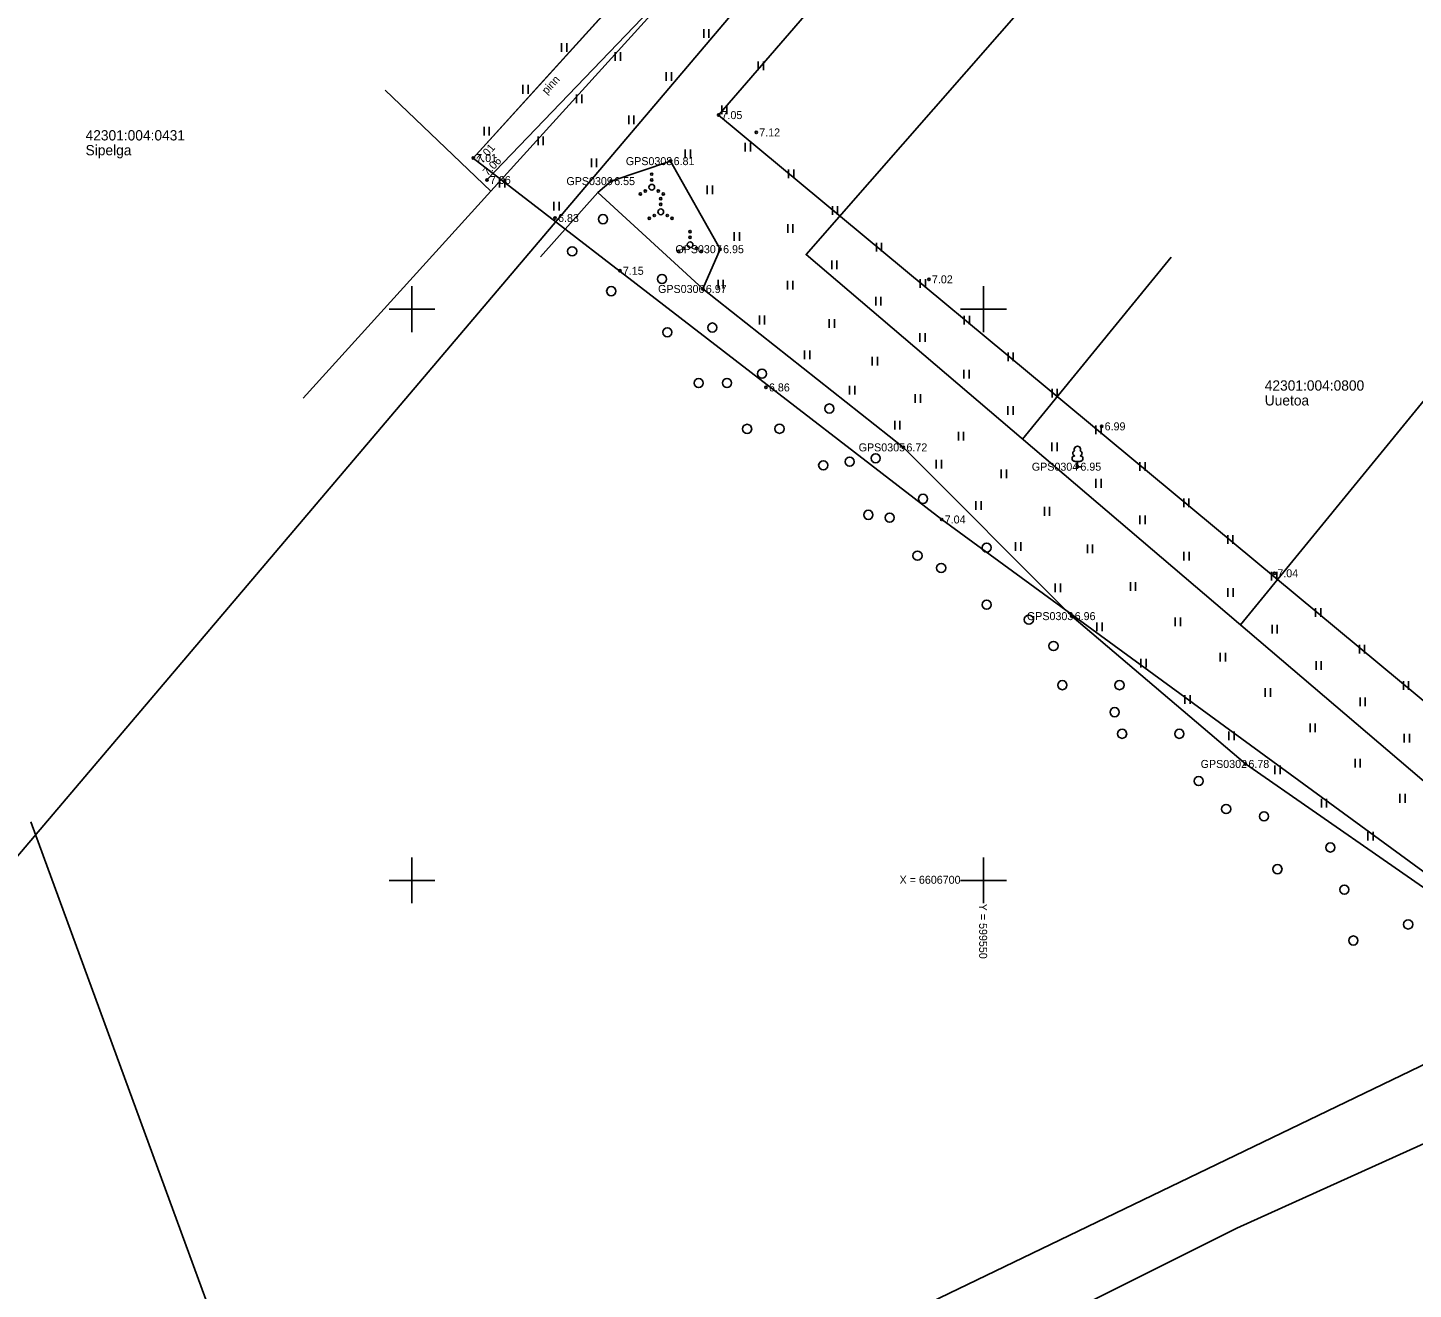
# Model space of a CAD drawing. Extents: x 597961 to 601397, y 6602961 to 6613501.
# Drawn here: x 599466.4 to 599587.6, y 6606664.2 to 6606774.6 of the extents above; entities that cross this region are included whole.
import ezdxf

# ---------------------------------------------------------------- set-up
doc = ezdxf.new("R2010")
doc.units = 0
for name, color, linetype in [('DTRASS', 7, 'Continuous'), ('HALJASTUS', 7, 'Continuous'), ('KORGUS-EH2000', 7, 'Continuous'), ('MOOTKORG-EH2000', 7, 'Continuous'), ('MOOTMPUNKT', 7, 'Continuous'), ('MOOTNR', 7, 'Continuous'), ('MOOTPIIR', 7, 'Continuous'), ('PIIR', 7, 'Continuous'), ('PUU', 7, 'Continuous'), ('TEE', 7, 'Continuous'), ('Tee Muu tee Kruuskate', 7, 'Continuous'), ('Tee Rada Pinnas', 7, 'Continuous'), ('VORK', 7, 'Continuous')]:
    doc.layers.add(name, color=color, linetype=linetype)

msp = doc.modelspace()

# ---------------------------------------------------------------- linework, layer by layer
at = {"layer": 'DTRASS'}
for p, q in [((599506.91, 6606760.33), (599497.64, 6606769.18)), ((599566.43, 6606754.55), (599553.41, 6606738.63)), ((599588.59, 6606742.07), (599572.48, 6606722.37))]:
    msp.add_line(p, q, dxfattribs=at)
for points in [[(599490.48, 6606742.2), (599506.91, 6606760.33), (599521.73, 6606776.69), (599538.06, 6606794.71), (599553.5, 6606811.75), (599568.75, 6606828.57), (599584.65, 6606846.11), (599612.19, 6606876.51)], [(599877.25, 6606694.04), (599751.89, 6606693), (599611.45, 6606691.84), (599604.48, 6606695.36), (599603.39, 6606696), (599534.48, 6606754.78), (599624.23, 6606857.3)]]:
    msp.add_lwpolyline(points, dxfattribs=at)
at = {"layer": 'HALJASTUS'}
for p, q in [((599525.52, 6606774.52), (599525.52, 6606773.75)), ((599525.97, 6606774.52), (599525.97, 6606773.75)), ((599513.09, 6606773.3), (599513.09, 6606772.54)), ((599513.55, 6606773.3), (599513.55, 6606772.54)), ((599517.78, 6606772.5), (599517.78, 6606771.73)), ((599518.23, 6606772.5), (599518.23, 6606771.73)), ((599530.3, 6606771.68), (599530.3, 6606770.92)), ((599530.76, 6606771.68), (599530.76, 6606770.92)), ((599522.24, 6606770.74), (599522.24, 6606769.98)), ((599522.7, 6606770.74), (599522.7, 6606769.98)), ((599509.7, 6606769.63), (599509.7, 6606768.86)), ((599510.15, 6606769.63), (599510.15, 6606768.86)), ((599514.4, 6606768.8), (599514.4, 6606768.04)), ((599514.86, 6606768.8), (599514.86, 6606768.04)), ((599527.11, 6606767.83), (599527.11, 6606767.07)), ((599527.56, 6606767.83), (599527.56, 6606767.07)), ((599518.97, 6606766.96), (599518.97, 6606766.2)), ((599519.42, 6606766.96), (599519.42, 6606766.2)), ((599506.3, 6606765.96), (599506.3, 6606765.19)), ((599506.76, 6606765.96), (599506.76, 6606765.19)), ((599511.03, 6606765.11), (599511.03, 6606764.35)), ((599511.49, 6606765.11), (599511.49, 6606764.35)), ((599523.91, 6606763.98), (599523.91, 6606763.22)), ((599524.37, 6606763.98), (599524.37, 6606763.22)), ((599529.16, 6606764.57), (599529.16, 6606763.81)), ((599529.62, 6606764.57), (599529.62, 6606763.81)), ((599515.7, 6606763.18), (599515.7, 6606762.42)), ((599516.15, 6606763.18), (599516.15, 6606762.42)), ((599507.66, 6606761.42), (599507.66, 6606760.65)), ((599508.12, 6606761.42), (599508.12, 6606760.65)), ((599532.94, 6606762.22), (599532.94, 6606761.46)), ((599533.4, 6606762.22), (599533.4, 6606761.46)), ((599525.83, 6606760.84), (599525.83, 6606760.08)), ((599526.28, 6606760.84), (599526.28, 6606760.08)), ((599512.42, 6606759.4), (599512.42, 6606758.64)), ((599512.88, 6606759.4), (599512.88, 6606758.64)), ((599536.79, 6606759.02), (599536.79, 6606758.26)), ((599537.24, 6606759.02), (599537.24, 6606758.26)), ((599528.18, 6606756.75), (599528.18, 6606755.99)), ((599528.64, 6606756.75), (599528.64, 6606755.99)), ((599532.88, 6606757.45), (599532.88, 6606756.69)), ((599533.33, 6606757.45), (599533.33, 6606756.69)), ((599540.63, 6606755.82), (599540.63, 6606755.06)), ((599541.08, 6606755.82), (599541.08, 6606755.06)), ((599536.73, 6606754.26), (599536.73, 6606753.5)), ((599537.18, 6606754.26), (599537.18, 6606753.5)), ((599526.78, 6606752.56), (599526.78, 6606751.8)), ((599527.23, 6606752.56), (599527.23, 6606751.8)), ((599532.86, 6606752.48), (599532.86, 6606751.72)), ((599533.32, 6606752.48), (599533.32, 6606751.72)), ((599544.47, 6606752.62), (599544.47, 6606751.86)), ((599544.93, 6606752.62), (599544.93, 6606751.86)), ((599540.58, 6606751.08), (599540.58, 6606750.31)), ((599541.03, 6606751.08), (599541.03, 6606750.31)), ((599530.4, 6606749.44), (599530.4, 6606748.67)), ((599530.85, 6606749.44), (599530.85, 6606748.67)), ((599548.31, 6606749.42), (599548.31, 6606748.66)), ((599548.77, 6606749.42), (599548.77, 6606748.66)), ((599536.5, 6606749.13), (599536.5, 6606748.37)), ((599536.96, 6606749.13), (599536.96, 6606748.37)), ((599544.43, 6606747.89), (599544.43, 6606747.13)), ((599544.89, 6606747.89), (599544.89, 6606747.13)), ((599534.34, 6606746.37), (599534.34, 6606745.61)), ((599534.8, 6606746.37), (599534.8, 6606745.61)), ((599540.27, 6606745.84), (599540.27, 6606745.08)), ((599540.72, 6606745.84), (599540.72, 6606745.08)), ((599552.16, 6606746.22), (599552.16, 6606745.46)), ((599552.61, 6606746.22), (599552.61, 6606745.46)), ((599548.28, 6606744.7), (599548.28, 6606743.94)), ((599548.74, 6606744.7), (599548.74, 6606743.94)), ((599538.29, 6606743.3), (599538.29, 6606742.54)), ((599538.75, 6606743.3), (599538.75, 6606742.54)), ((599544.03, 6606742.55), (599544.03, 6606741.79)), ((599544.49, 6606742.55), (599544.49, 6606741.79)), ((599556, 6606743.02), (599556, 6606742.26)), ((599556.45, 6606743.02), (599556.45, 6606742.26)), ((599552.13, 6606741.51), (599552.13, 6606740.75)), ((599552.59, 6606741.51), (599552.59, 6606740.75)), ((599542.24, 6606740.23), (599542.24, 6606739.47)), ((599542.69, 6606740.23), (599542.69, 6606739.47)), ((599559.84, 6606739.82), (599559.84, 6606739.06)), ((599560.3, 6606739.82), (599560.3, 6606739.06)), ((599547.8, 6606739.26), (599547.8, 6606738.5)), ((599548.25, 6606739.26), (599548.25, 6606738.5)), ((599555.99, 6606738.32), (599555.99, 6606737.56)), ((599556.44, 6606738.32), (599556.44, 6606737.56)), ((599545.87, 6606736.8), (599545.87, 6606736.04)), ((599546.32, 6606736.8), (599546.32, 6606736.04)), ((599551.56, 6606735.97), (599551.56, 6606735.21)), ((599552.02, 6606735.97), (599552.02, 6606735.21)), ((599563.68, 6606736.62), (599563.68, 6606735.86)), ((599564.14, 6606736.62), (599564.14, 6606735.86)), ((599559.84, 6606735.14), (599559.84, 6606734.37)), ((599560.29, 6606735.14), (599560.29, 6606734.37)), ((599567.52, 6606733.42), (599567.52, 6606732.66)), ((599567.98, 6606733.42), (599567.98, 6606732.66)), ((599549.34, 6606733.2), (599549.34, 6606732.44)), ((599549.79, 6606733.2), (599549.79, 6606732.44)), ((599555.33, 6606732.69), (599555.33, 6606731.92)), ((599555.78, 6606732.69), (599555.78, 6606731.92)), ((599563.69, 6606731.95), (599563.69, 6606731.19)), ((599564.15, 6606731.95), (599564.15, 6606731.19)), ((599571.37, 6606730.22), (599571.37, 6606729.46)), ((599571.82, 6606730.22), (599571.82, 6606729.46)), ((599552.8, 6606729.6), (599552.8, 6606728.84)), ((599553.26, 6606729.6), (599553.26, 6606728.84)), ((599559.09, 6606729.4), (599559.09, 6606728.63)), ((599559.55, 6606729.4), (599559.55, 6606728.63)), ((599567.54, 6606728.76), (599567.54, 6606728)), ((599568, 6606728.76), (599568, 6606728)), ((599575.21, 6606727.02), (599575.21, 6606726.26)), ((599575.66, 6606727.02), (599575.66, 6606726.26)), ((599556.27, 6606726), (599556.27, 6606725.24)), ((599556.73, 6606726), (599556.73, 6606725.24)), ((599562.86, 6606726.11), (599562.86, 6606725.34)), ((599563.31, 6606726.11), (599563.31, 6606725.34)), ((599571.39, 6606725.57), (599571.39, 6606724.81)), ((599571.85, 6606725.57), (599571.85, 6606724.81)), ((599579.05, 6606723.83), (599579.05, 6606723.06)), ((599579.51, 6606723.83), (599579.51, 6606723.06)), ((599559.91, 6606722.58), (599559.91, 6606721.82)), ((599560.37, 6606722.58), (599560.37, 6606721.82)), ((599566.78, 6606723.01), (599566.78, 6606722.25)), ((599567.24, 6606723.01), (599567.24, 6606722.25)), ((599575.25, 6606722.38), (599575.25, 6606721.62)), ((599575.7, 6606722.38), (599575.7, 6606721.62)), ((599582.89, 6606720.63), (599582.89, 6606719.86)), ((599583.35, 6606720.63), (599583.35, 6606719.86)), ((599563.77, 6606719.4), (599563.77, 6606718.64)), ((599564.22, 6606719.4), (599564.22, 6606718.64)), ((599570.72, 6606719.92), (599570.72, 6606719.16)), ((599571.17, 6606719.92), (599571.17, 6606719.16)), ((599579.1, 6606719.2), (599579.1, 6606718.44)), ((599579.55, 6606719.2), (599579.55, 6606718.44)), ((599574.65, 6606716.83), (599574.65, 6606716.07)), ((599575.1, 6606716.83), (599575.1, 6606716.07)), ((599586.74, 6606717.43), (599586.74, 6606716.67)), ((599587.19, 6606717.43), (599587.19, 6606716.67)), ((599567.62, 6606716.22), (599567.62, 6606715.45)), ((599568.08, 6606716.22), (599568.08, 6606715.45)), ((599582.95, 6606716.01), (599582.95, 6606715.25)), ((599583.4, 6606716.01), (599583.4, 6606715.25)), ((599571.48, 6606713.03), (599571.48, 6606712.27)), ((599571.93, 6606713.03), (599571.93, 6606712.27)), ((599578.58, 6606713.74), (599578.58, 6606712.98)), ((599579.03, 6606713.74), (599579.03, 6606712.98)), ((599586.8, 6606712.82), (599586.8, 6606712.06)), ((599587.26, 6606712.82), (599587.26, 6606712.06)), ((599582.51, 6606710.65), (599582.51, 6606709.89)), ((599582.96, 6606710.65), (599582.96, 6606709.89)), ((599575.5, 6606710.06), (599575.5, 6606709.3)), ((599575.95, 6606710.06), (599575.95, 6606709.3)), ((599579.56, 6606707.15), (599579.56, 6606706.39)), ((599580.02, 6606707.15), (599580.02, 6606706.39)), ((599586.44, 6606707.56), (599586.44, 6606706.8)), ((599586.89, 6606707.56), (599586.89, 6606706.8)), ((599583.63, 6606704.24), (599583.63, 6606703.48)), ((599584.08, 6606704.24), (599584.08, 6606703.48))]:
    msp.add_line(p, q, dxfattribs=at)
for points in [[(599516.25, 6606760.2), (599517.43, 6606761.21), (599522.63, 6606762.96), (599526.96, 6606755.25), (599525.45, 6606751.77)], [(599511.24, 6606754.58), (599516.25, 6606760.2), (599525.45, 6606751.77), (599543, 6606737.9), (599557.72, 6606723.13), (599572.92, 6606710.19), (599591.55, 6606697.24), (599595.41, 6606691.57)]]:
    msp.add_lwpolyline(points, dxfattribs=at)
for centre, radius in [((599520.98, 6606761.82), 0.1), ((599520.98, 6606761.32), 0.1), ((599519.98, 6606760.09), 0.1), ((599520.41, 6606760.34), 0.1), ((599520.98, 6606760.67), 0.25), ((599521.54, 6606760.34), 0.1), ((599521.98, 6606760.09), 0.1), ((599521.76, 6606759.67), 0.1), ((599521.76, 6606759.17), 0.1), ((599516.71, 6606757.88), 0.4), ((599520.76, 6606757.95), 0.1), ((599521.2, 6606758.2), 0.1), ((599521.76, 6606758.52), 0.25), ((599522.33, 6606758.2), 0.1), ((599522.76, 6606757.95), 0.1), ((599524.33, 6606756.79), 0.1), ((599514.01, 6606755.07), 0.4), ((599523.76, 6606755.32), 0.1), ((599524.33, 6606755.64), 0.25), ((599524.33, 6606756.29), 0.1), ((599524.89, 6606755.32), 0.1), ((599523.33, 6606755.07), 0.1), ((599525.33, 6606755.07), 0.1), ((599521.88, 6606752.64), 0.4), ((599517.43, 6606751.58), 0.4), ((599522.34, 6606747.98), 0.4), ((599526.28, 6606748.39), 0.4), ((599530.62, 6606744.35), 0.4), ((599525.08, 6606743.53), 0.4), ((599527.56, 6606743.54), 0.4), ((599536.52, 6606741.3), 0.4), ((599529.32, 6606739.52), 0.4), ((599532.15, 6606739.53), 0.4), ((599540.57, 6606736.95), 0.4), ((599535.98, 6606736.33), 0.4), ((599538.3, 6606736.65), 0.4), ((599544.71, 6606733.4), 0.4), ((599539.92, 6606732), 0.4), ((599541.79, 6606731.75), 0.4), ((599544.23, 6606728.42), 0.4), ((599550.28, 6606729.13), 0.4), ((599546.3, 6606727.35), 0.4), ((599550.28, 6606724.13), 0.4), ((599553.97, 6606722.82), 0.4), ((599556.13, 6606720.52), 0.4), ((599556.9, 6606717.09), 0.4), ((599561.9, 6606717.09), 0.4), ((599561.48, 6606714.72), 0.4), ((599562.13, 6606712.83), 0.4), ((599567.13, 6606712.83), 0.4), ((599568.83, 6606708.69), 0.4), ((599571.23, 6606706.24), 0.4), ((599574.55, 6606705.6), 0.4), ((599580.35, 6606702.88), 0.4), ((599575.72, 6606700.98), 0.4), ((599581.57, 6606699.19), 0.4), ((599587.16, 6606696.14), 0.4), ((599582.36, 6606694.73), 0.4)]:
    msp.add_circle(centre, radius, dxfattribs=at)
at = {"layer": 'KORGUS-EH2000'}
for centre in [(599526.82, 6606766.99), (599530.12, 6606765.47), (599505.36, 6606763.23), (599522.63, 6606762.96), (599506.56, 6606761.31), (599517.43, 6606761.21), (599512.52, 6606757.98), (599526.96, 6606755.25), (599518.19, 6606753.36), (599525.45, 6606751.77), (599545.23, 6606752.61), (599530.97, 6606743.15), (599560.34, 6606739.74), (599543, 6606737.9), (599546.35, 6606731.59), (599575.45, 6606726.88), (599557.72, 6606723.13), (599572.92, 6606710.19)]:
    msp.add_circle(centre, 0.1, dxfattribs=at)
at = {"layer": 'MOOTMPUNKT'}
for centre in [(599526.82, 6606766.99), (599530.12, 6606765.47), (599505.36, 6606763.23), (599522.63, 6606762.96), (599506.56, 6606761.31), (599517.43, 6606761.21), (599512.52, 6606757.98), (599526.96, 6606755.25), (599518.19, 6606753.36), (599525.45, 6606751.77), (599545.23, 6606752.61), (599530.97, 6606743.15), (599560.34, 6606739.74), (599543, 6606737.9), (599558.22, 6606736.21), (599546.35, 6606731.59), (599575.45, 6606726.88), (599557.72, 6606723.13), (599572.92, 6606710.19)]:
    msp.add_circle(centre, 0.1, dxfattribs=at)
at = {"layer": 'MOOTPIIR'}
for points in [[(599598.85, 6606693.19), (599546.35, 6606731.59), (599505.36, 6606763.23), (599600.29, 6606867.78)], [(599610.01, 6606866.72), (599562, 6606808.89), (599557.66, 6606802.66), (599526.82, 6606766.99), (599609.81, 6606697.99)]]:
    msp.add_lwpolyline(points, dxfattribs=at)
at = {"layer": 'PIIR'}
for points in [[(599485.27, 6606634.09), (599475.93, 6606629.37), (599356.85, 6606570.31), (599355.95, 6606572.97), (599670.67, 6606944.13), (599706.68, 6606994.63), (599726.81, 6606834.15), (599649.84, 6606745.59), (599610.11, 6606688.82), (599600.27, 6606689.54), (599496.13, 6606639.31), (599491.55, 6606637.1)], [(599356.85, 6606570.31), (599259.23, 6606521.9), (599258.06, 6606524.38), (599224.34, 6606558.79), (599613.76, 6606984.01), (599670.67, 6606944.13), (599355.95, 6606572.97)], [(599487.09, 6606613.27), (599482.81, 6606618.98), (599479.76, 6606623.35), (599477.28, 6606626.92), (599475.93, 6606629.37), (599485.27, 6606634.09), (599491.55, 6606637.1), (599496.13, 6606639.31), (599600.27, 6606689.54), (599610.11, 6606688.82), (599683.48, 6606690.63), (599683.79, 6606685.05), (599727.93, 6606499.61), (599700.06, 6606463.89), (599582.01, 6606545.74)]]:
    msp.add_lwpolyline(points, close=True, dxfattribs=at)
at = {"layer": 'PUU'}
for p, q in [((599558.46, 6606736.68), (599557.98, 6606736.68)), ((599558.22, 6606736.21), (599558.22, 6606736.68)), ((599558.6, 6606736.21), (599558.22, 6606736.21))]:
    msp.add_line(p, q, dxfattribs=at)
for centre, radius, start, end in [((599557.99, 6606736.92), 0.238, 90.0016, 269.3953), ((599558.05, 6606737.38), 0.233, 109.0217, 253.1415), ((599558.22, 6606737.73), 0.277, 332.5799, 207.4201), ((599558.39, 6606737.38), 0.233, 286.8508, 70.9859), ((599558.46, 6606736.92), 0.238, 270.6047, 89.9984)]:
    msp.add_arc(centre, radius, start, end, dxfattribs=at)
at = {"layer": 'TEE'}
for points in [[(599608.65, 6606885.35), (599607.8, 6606875.6), (599606.69, 6606871.48), (599602.7, 6606866.11), (599588.04, 6606849.68), (599577.01, 6606837.69), (599563.45, 6606822.99), (599554.16, 6606812.71), (599544.88, 6606802.43), (599532.85, 6606789.31), (599520.83, 6606776.19), (599506.56, 6606761.31)], [(599606.58, 6606884.58), (599605.96, 6606876.26), (599604.63, 6606872.47), (599600.99, 6606867.37), (599599.33, 6606865.42), (599590.07, 6606854.72), (599580.15, 6606844.37), (599570.24, 6606834.02), (599559.59, 6606822.33), (599548.95, 6606810.63), (599532.86, 6606793.66), (599519.11, 6606778.44), (599505.36, 6606763.23)]]:
    msp.add_lwpolyline(points, dxfattribs=at)
at = {"layer": 'Tee Muu tee Kruuskate'}
msp.add_lwpolyline([(599614.03, 6606686.38), (599610.06, 6606685.91), (599605.31, 6606684.54), (599590.04, 6606677.64), (599572.16, 6606669.56), (599493.98, 6606630.46)], dxfattribs=at)
at = {"layer": 'Tee Rada Pinnas'}
msp.add_lwpolyline([(599493.98, 6606630.46), (599491.55, 6606637.1), (599466.66, 6606705.13)], dxfattribs=at)
at = {"layer": 'VORK'}
for p, q in [((599500, 6606752), (599500, 6606748)), ((599550, 6606752), (599550, 6606748)), ((599498, 6606750), (599502, 6606750)), ((599548, 6606750), (599552, 6606750)), ((599500, 6606702), (599500, 6606698)), ((599550, 6606702), (599550, 6606698)), ((599498, 6606700), (599502, 6606700)), ((599548, 6606700), (599552, 6606700))]:
    msp.add_line(p, q, dxfattribs=at)

# ---------------------------------------------------------------- texts
at = {"layer": 'KORGUS-EH2000'}
for s, p in [(' 7.05', (599526.82, 6606766.64)), (' 7.12', (599530.12, 6606765.12)), (' 6.81', (599522.63, 6606762.61)), (' 6.55', (599517.43, 6606760.86)), (' 6.83', (599512.52, 6606757.63)), (' 6.95', (599526.96, 6606754.9)), (' 7.15', (599518.19, 6606753.01)), (' 7.02', (599545.23, 6606752.26)), (' 6.97', (599525.45, 6606751.42)), (' 6.86', (599530.97, 6606742.8)), (' 6.99', (599560.34, 6606739.39)), (' 6.72', (599543, 6606737.55)), (' 7.04', (599546.35, 6606731.24)), (' 7.04', (599575.45, 6606726.53)), (' 6.96', (599557.72, 6606722.78)), (' 6.78', (599572.92, 6606709.84))]:
    msp.add_text(s, height=0.7, dxfattribs=at).set_placement(p)
for s, rotation, p in [(' 7.01', 48.8476, (599505.96, 6606762.53)), (' 7.06', 46.2103, (599506.44, 6606761.43))]:
    msp.add_text(s, height=0.7, rotation=rotation, dxfattribs=at).set_placement(p)
at = {"layer": 'MOOTKORG-EH2000'}
for s, p in [(' 7.05', (599526.82, 6606766.64)), (' 7.12', (599530.12, 6606765.12)), (' 7.01', (599505.36, 6606762.88)), (' 6.81', (599522.63, 6606762.61)), (' 7.06', (599506.56, 6606760.96)), (' 6.55', (599517.43, 6606760.86)), (' 6.83', (599512.52, 6606757.63)), (' 6.95', (599526.96, 6606754.9)), (' 7.15', (599518.19, 6606753.01)), (' 7.02', (599545.23, 6606752.26)), (' 6.97', (599525.45, 6606751.42)), (' 6.86', (599530.97, 6606742.8)), (' 6.99', (599560.34, 6606739.39)), (' 6.72', (599543, 6606737.55)), (' 6.95', (599558.22, 6606735.86)), (' 7.04', (599546.35, 6606731.24)), (' 7.04', (599575.45, 6606726.53)), (' 6.96', (599557.72, 6606722.78)), (' 6.78', (599572.92, 6606709.84))]:
    msp.add_text(s, height=0.7, dxfattribs=at).set_placement(p)
at = {"layer": 'MOOTNR'}
for s, p in [('GPS0308 ', (599518.71, 6606762.61)), ('GPS0309 ', (599513.51, 6606760.86)), ('GPS0307 ', (599523.04, 6606754.9)), ('GPS0306 ', (599521.53, 6606751.42)), ('GPS0305 ', (599539.08, 6606737.55)), ('GPS0304 ', (599554.23, 6606735.86)), ('GPS0303 ', (599553.8, 6606722.78)), ('GPS0302 ', (599569, 6606709.84))]:
    msp.add_text(s, height=0.7, dxfattribs=at).set_placement(p)
at = {"layer": 'PIIR'}
for s, p in [('42301:004:0431', (599471.44, 6606764.77)), ('Sipelga', (599471.44, 6606763.47)), ('42301:004:0800', (599574.61, 6606742.87)), ('Uuetoa', (599574.61, 6606741.57))]:
    msp.add_text(s, height=0.9, dxfattribs=at).set_placement(p)
at = {"layer": 'TEE'}
msp.add_text('pinn', height=0.7, rotation=47.4231, dxfattribs=at).set_placement((599511.79, 6606768.76))
at = {"layer": 'VORK'}
msp.add_text('X = 6606700', height=0.7, dxfattribs=at).set_placement((599542.66, 6606699.7))
msp.add_text('Y = 599550 ', height=0.7, rotation=270, dxfattribs=at).set_placement((599549.62, 6606697.95))

doc.saveas('drawing.dxf')
